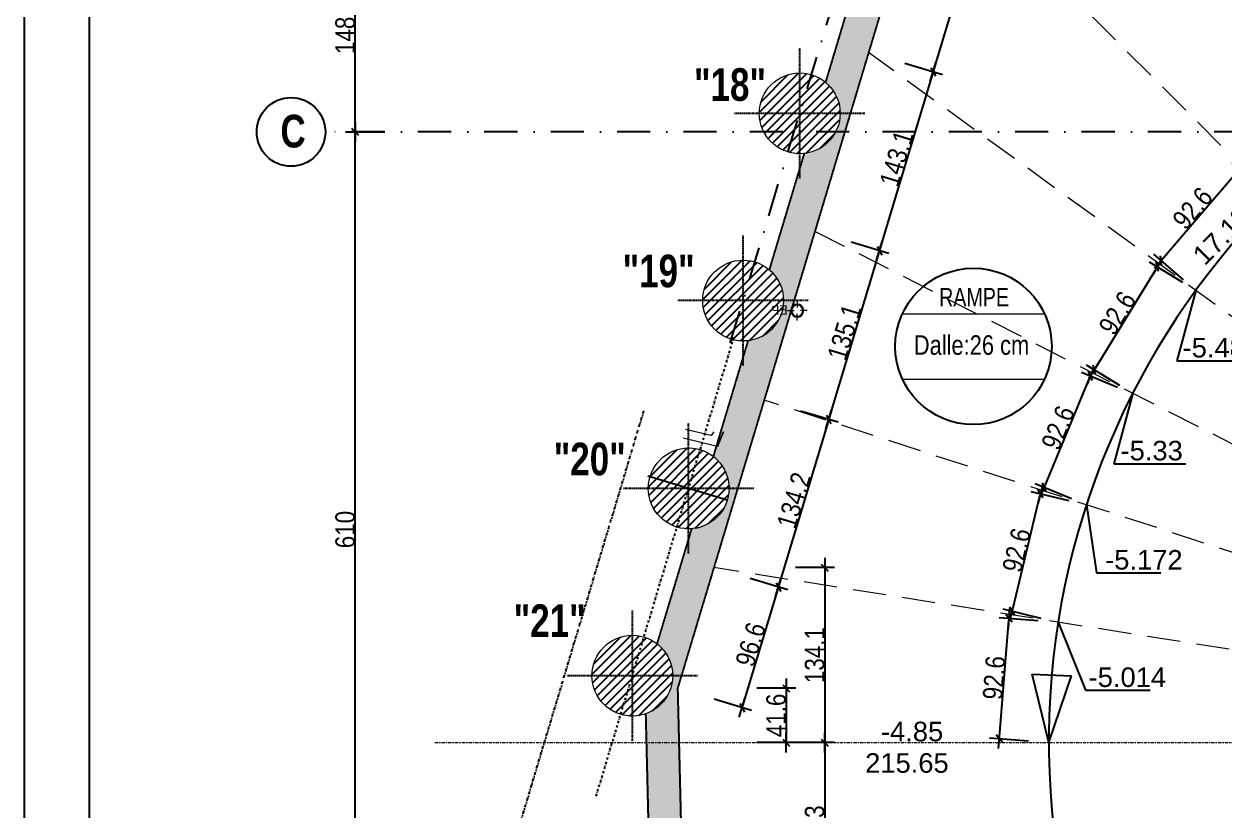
# Model space of a CAD drawing. Header units: metres. Extents: x 24213 to 30440, y -147416 to -143216.
# Drawn here: x 24213 to 25134, y -145938 to -145335 of the extents above; entities that cross this region are included whole.
import ezdxf
from ezdxf.enums import TextEntityAlignment as Align

# ---------------------------------------------------------------- set-up
doc = ezdxf.new("R2010")
doc.units = ezdxf.units.M
doc.header["$PDMODE"] = 65
for name, pattern in [('CACHEx2', [19.05, 12.7, -6.35]), ('INTERROMPU2', [9.525, 6.35, -3.175]), ('TIRETPTX2', [50.8, 25.4, -12.7, 0, -12.7])]:
    doc.linetypes.add(name, pattern=pattern)
for name, color, linetype in [('01-Cad  2', 1, 'Continuous'), ('01_cote_gen', 4, 'Continuous'), ('01_isolant ext', 2, 'TIRETPTX2'), ('01_linteaux', 3, 'Continuous'), ('01_murs_coup', 5, 'Continuous'), ('01_murs_sup', 2, 'INTERROMPU2'), ('01_poch_murs', 251, 'Continuous'), ('01_texte', 230, 'Continuous'), ('AA_COTES', 2, 'Continuous')]:
    doc.layers.add(name, color=color, linetype=linetype)
for name, color, linetype, lineweight in [('01_PIEUX', 5, 'Continuous', 60), ('B Général', 7, 'Continuous', 5), ('C ANNOTATIONS-prestations', 7, 'Continuous', 5)]:
    doc.layers.add(name, color=color, linetype=linetype, lineweight=lineweight)
doc.styles.add('Eurostile', font='')
doc.styles.add('impact', font='impact.ttf')
doc.styles.add('MATTE_TXT', font='arial.ttf')
doc.styles.add('STYLE2', font='ARIALN.TTF')
doc.styles.get('Eurostile').set_extended_font_data('Eurostile')
doc.dimstyles.new('JB50', dxfattribs={"dimscale": 0.1, "dimtxt": 150, "dimasz": 15, "dimexe": 0.1, "dimexo": 0.1, "dimgap": 0.09, "dimtad": 1, "dimdec": 1, "dimdsep": 46, "dimtxsty": 'STYLE2', "dimblk1": 'BOND_G', "dimblk2": 'BOND_D', "dimsah": 1, "dimcen": 1.5, "dimdle": 0.01, "dimse1": 1, "dimse2": 1, "dimclrd": 4, "dimclre": 2, "dimclrt": 6, "dimazin": 2, "dimtfac": 2.333333, "dimtdec": 1, "dimtix": 1, "dimtmove": 2, "dimatfit": 3, "dimldrblk": 'BOND_G', "dimfxl": 1, "dimtolj": 1, "dimtzin": 0, "dimarcsym": 0})

# ---------------------------------------------------------------- blocks, each defined once
blk = doc.blocks.new('BOND_G')
at = {"layer": 'AA_COTES', "color": 0}
for p, q in [((0, -5), (0, 15)), ((5, 0), (-5, 0)), ((1.77, 1.77), (-1.77, -1.77))]:
    blk.add_line(p, q, dxfattribs=at)
blk = doc.blocks.new('BOND_D')
at = {"layer": 'AA_COTES', "color": 0}
for p, q in [((5, 0), (-5, 0)), ((-1.77, -1.77), (1.77, 1.77)), ((0, 5), (0, -15))]:
    blk.add_line(p, q, dxfattribs=at)
blk = doc.blocks.new('*D52')
at = {"layer": '01_cote_gen', "color": 4, "lineweight": -2, "ltscale": 3, "transparency": 16777216}
blk.add_line((24467.3, -146026.02), (24467.3, -145419.02), dxfattribs=at)
at = {"layer": 'DEFPOINTS', "color": 0, "lineweight": 0, "ltscale": 3, "transparency": 16777216}
for p in [(24467.3, -145417.52), (24467.3, -145417.52), (24496.04, -146027.52)]:
    blk.add_point(p, dxfattribs=at)
at = {"layer": '01_cote_gen', "color": 4, "lineweight": -2, "ltscale": 3, "transparency": 16777216, "xscale": 1.5, "yscale": 1.5, "zscale": 1.5}
for name, p, rotation in [('BOND_D', (24467.3, -145417.52), 90), ('BOND_G', (24467.3, -146027.52), 270)]:
    blk.add_blockref(name, p, dxfattribs=dict(at, rotation=rotation))
at = {"layer": '01_cote_gen', "color": 6, "ltscale": 3, "transparency": 16777216, "insert": (24459.63, -145722.52), "char_height": 15, "attachment_point": 5, "rotation": 90, "style": 'STYLE2'}
blk.add_mtext('\\A1;610', dxfattribs=at)
blk = doc.blocks.new('*D53')
at = {"layer": '01_cote_gen', "color": 4, "lineweight": -2, "ltscale": 3, "transparency": 16777216}
blk.add_line((24467.3, -145416.02), (24467.3, -145271.02), dxfattribs=at)
at = {"layer": 'DEFPOINTS', "color": 0, "lineweight": 0, "ltscale": 3, "transparency": 16777216}
for p in [(24467.3, -145269.52), (24491.93, -145269.52), (24467.3, -145417.52)]:
    blk.add_point(p, dxfattribs=at)
at = {"layer": '01_cote_gen', "color": 4, "lineweight": -2, "ltscale": 3, "transparency": 16777216, "xscale": 1.5, "yscale": 1.5, "zscale": 1.5}
for name, p, rotation in [('BOND_D', (24467.3, -145269.52), 90), ('BOND_G', (24467.3, -145417.52), 270)]:
    blk.add_blockref(name, p, dxfattribs=dict(at, rotation=rotation))
at = {"layer": '01_cote_gen', "color": 6, "ltscale": 3, "transparency": 16777216, "insert": (24459.63, -145343.52), "char_height": 15, "attachment_point": 5, "rotation": 90, "style": 'STYLE2'}
blk.add_mtext('\\A1;148', dxfattribs=at)
blk = doc.blocks.new('EP')
at = {"layer": 'B Général', "color": 7, "linetype": 'Continuous', "lineweight": 5}
for p, q in [((-7.5, 0), (-2.5, 0)), ((0, 7.5), (0, 2.5)), ((7.5, 0), (2.5, 0)), ((0, -7.5), (0, -2.5))]:
    blk.add_line(p, q, dxfattribs=at)
at = {"layer": 'B Général', "color": 7, "linetype": 'Continuous', "lineweight": 5, "flags": 128}
for points in [[(-5, 0, -1), (5, 0, -1)], [(-4.33, 0, -1), (4.33, 0, -1)]]:
    blk.add_lwpolyline(points, format="xyb", close=True, dxfattribs=at)
at = {"layer": 'C ANNOTATIONS-prestations', "insert": (7.5, 3.98), "char_height": 7.049, "attachment_point": 1, "line_spacing_factor": 0.895453, "style": 'Eurostile'}
blk.add_mtext('EP', dxfattribs=at)
blk = doc.blocks.new('*D101')
at = {"layer": '01_cote_gen', "color": 4, "lineweight": -2, "transparency": 16777216}
blk.add_line((25086.31, -145515.16), (25144.5, -145447.03), dxfattribs=at)
at = {"layer": 'DEFPOINTS', "color": 0, "lineweight": 0, "transparency": 16777216}
for p in [(25145.48, -145445.89), (25172.14, -145468.67), (25112, -145539.07)]:
    blk.add_point(p, dxfattribs=at)
at = {"layer": '01_cote_gen', "color": 4, "lineweight": -2, "transparency": 16777216, "xscale": 1.5, "yscale": 1.5, "zscale": 1.5}
for name, p, rotation in [('BOND_D', (25145.48, -145445.89), 49.49750657599992), ('BOND_G', (25085.34, -145516.3), 229.4975065759999)]:
    blk.add_blockref(name, p, dxfattribs=dict(at, rotation=rotation))
at = {"layer": '01_cote_gen', "color": 6, "lineweight": 0, "transparency": 16777216, "insert": (25109.58, -145476.12), "char_height": 15, "attachment_point": 5, "rotation": 49.49751, "style": 'STYLE2'}
blk.add_mtext('\\A1;92.6', dxfattribs=at)
blk = doc.blocks.new('*D102')
at = {"layer": '01_cote_gen', "color": 4, "lineweight": -2, "transparency": 16777216}
blk.add_line((25035.02, -145598.73), (25081.83, -145522.35), dxfattribs=at)
at = {"layer": 'DEFPOINTS', "color": 0, "lineweight": 0, "transparency": 16777216}
for p in [(25082.61, -145521.07), (25112, -145539.07), (25063.62, -145618.02)]:
    blk.add_point(p, dxfattribs=at)
at = {"layer": '01_cote_gen', "color": 4, "lineweight": -2, "transparency": 16777216, "xscale": 1.5, "yscale": 1.5, "zscale": 1.5}
for name, p, rotation in [('BOND_D', (25082.61, -145521.07), 58.49865157252498), ('BOND_G', (25034.23, -145600.01), 238.498651572525)]:
    blk.add_blockref(name, p, dxfattribs=dict(at, rotation=rotation))
at = {"layer": '01_cote_gen', "color": 6, "lineweight": 0, "transparency": 16777216, "insert": (25051.89, -145556.53), "char_height": 15, "attachment_point": 5, "rotation": 58.49865, "style": 'STYLE2'}
blk.add_mtext('\\A1;92.6', dxfattribs=at)
blk = doc.blocks.new('*D103')
at = {"layer": '01_cote_gen', "color": 4, "lineweight": -2, "transparency": 16777216}
blk.add_line((24996.38, -145688.76), (25030.66, -145605.99), dxfattribs=at)
at = {"layer": 'DEFPOINTS', "color": 0, "lineweight": 0, "transparency": 16777216}
for p in [(25031.24, -145604.61), (25063.62, -145618.02), (25028.19, -145703.56)]:
    blk.add_point(p, dxfattribs=at)
at = {"layer": '01_cote_gen', "color": 4, "lineweight": -2, "transparency": 16777216, "xscale": 1.5, "yscale": 1.5, "zscale": 1.5}
for name, p, rotation in [('BOND_D', (25031.24, -145604.61), 67.49947049244692), ('BOND_G', (24995.81, -145690.15), 247.4994704924469)]:
    blk.add_blockref(name, p, dxfattribs=dict(at, rotation=rotation))
at = {"layer": '01_cote_gen', "color": 6, "lineweight": 0, "transparency": 16777216, "insert": (25006.44, -145644.44), "char_height": 15, "attachment_point": 5, "rotation": 67.49947, "style": 'STYLE2'}
blk.add_mtext('\\A1;92.6', dxfattribs=at)
blk = doc.blocks.new('*D104')
at = {"layer": '01_cote_gen', "color": 4, "lineweight": -2, "transparency": 16777216}
blk.add_line((24971.6, -145783.65), (24992.52, -145696.54), dxfattribs=at)
at = {"layer": 'DEFPOINTS', "color": 0, "lineweight": 0, "transparency": 16777216}
for p in [(24992.87, -145695.08), (25028.19, -145703.56), (25006.57, -145793.59)]:
    blk.add_point(p, dxfattribs=at)
at = {"layer": '01_cote_gen', "color": 4, "lineweight": -2, "transparency": 16777216, "xscale": 1.5, "yscale": 1.5, "zscale": 1.5}
for name, p, rotation in [('BOND_D', (24992.87, -145695.08), 76.4999431712099), ('BOND_G', (24971.25, -145785.11), 256.4999431712099)]:
    blk.add_blockref(name, p, dxfattribs=dict(at, rotation=rotation))
at = {"layer": '01_cote_gen', "color": 6, "lineweight": 0, "transparency": 16777216, "insert": (24974.6, -145738.31), "char_height": 15, "attachment_point": 5, "rotation": 76.49994, "style": 'STYLE2'}
blk.add_mtext('\\A1;92.6', dxfattribs=at)
blk = doc.blocks.new('*D105')
at = {"layer": '01_cote_gen', "color": 4, "lineweight": -2, "transparency": 16777216}
blk.add_line((24961.5, -145881.4), (24968.53, -145792.1), dxfattribs=at)
at = {"layer": 'DEFPOINTS', "color": 0, "lineweight": 0, "transparency": 16777216}
for p in [(24968.65, -145790.6), (25006.57, -145793.59), (24999.31, -145885.88)]:
    blk.add_point(p, dxfattribs=at)
at = {"layer": '01_cote_gen', "color": 4, "lineweight": -2, "transparency": 16777216, "xscale": 1.5, "yscale": 1.5, "zscale": 1.5}
for name, p, rotation in [('BOND_D', (24968.65, -145790.6), 85.50004547513927), ('BOND_G', (24961.38, -145882.9), 265.5000454751393)]:
    blk.add_blockref(name, p, dxfattribs=dict(at, rotation=rotation))
at = {"layer": '01_cote_gen', "color": 6, "lineweight": 0, "transparency": 16777216, "insert": (24957.37, -145836.15), "char_height": 15, "attachment_point": 5, "rotation": 85.50005, "style": 'STYLE2'}
blk.add_mtext('\\A1;92.6', dxfattribs=at)
blk = doc.blocks.new('*D117')
at = {"layer": '01_cote_gen', "color": 4, "lineweight": -2, "transparency": 16777216}
blk.add_line((24827.39, -145753.24), (24827.39, -145884.38), dxfattribs=at)
at = {"layer": 'DEFPOINTS', "color": 0, "lineweight": 0, "transparency": 16777216}
for p in [(24799.59, -145751.74), (24813.13, -145885.88), (24827.39, -145885.88)]:
    blk.add_point(p, dxfattribs=at)
at = {"layer": '01_cote_gen', "color": 4, "lineweight": -2, "transparency": 16777216, "xscale": 1.5, "yscale": 1.5, "zscale": 1.5}
for name, p, rotation in [('BOND_G', (24827.39, -145751.74), 90), ('BOND_D', (24827.39, -145885.88), 270)]:
    blk.add_blockref(name, p, dxfattribs=dict(at, rotation=rotation))
at = {"layer": '01_cote_gen', "color": 6, "lineweight": 0, "transparency": 16777216, "insert": (24819.72, -145818.81), "char_height": 15, "attachment_point": 5, "rotation": 90, "style": 'STYLE2'}
blk.add_mtext('\\A1;134.1', dxfattribs=at)
blk = doc.blocks.new('*D119')
at = {"layer": '01_cote_gen', "color": 4, "lineweight": -2, "transparency": 16777216}
blk.add_line((24956.07, -145219.84), (24910.92, -145370.14), dxfattribs=at)
at = {"layer": 'DEFPOINTS', "color": 0, "lineweight": 0, "transparency": 16777216}
for p in [(24907.01, -145203.54), (24861, -145356.71), (24910.49, -145371.58)]:
    blk.add_point(p, dxfattribs=at)
at = {"layer": '01_cote_gen', "color": 4, "lineweight": -2, "transparency": 16777216, "xscale": 1.5, "yscale": 1.5, "zscale": 1.5}
for name, p, rotation in [('BOND_G', (24956.5, -145218.41), 73.28031407101605), ('BOND_D', (24910.49, -145371.58), 253.2803140710161)]:
    blk.add_blockref(name, p, dxfattribs=dict(at, rotation=rotation))
at = {"layer": '01_cote_gen', "color": 6, "lineweight": 0, "transparency": 16777216, "insert": (24926.15, -145292.79), "char_height": 15, "attachment_point": 5, "rotation": 73.28031, "style": 'STYLE2'}
blk.add_mtext('\\A1;159.9', dxfattribs=at)
blk = doc.blocks.new('*D120')
at = {"layer": '01_cote_gen', "color": 4, "lineweight": -2, "transparency": 16777216}
blk.add_line((24910.06, -145373.01), (24869.74, -145507.23), dxfattribs=at)
at = {"layer": 'DEFPOINTS', "color": 0, "lineweight": 0, "transparency": 16777216}
for p in [(24861, -145356.71), (24819.82, -145493.8), (24869.31, -145508.67)]:
    blk.add_point(p, dxfattribs=at)
at = {"layer": '01_cote_gen', "color": 4, "lineweight": -2, "transparency": 16777216, "xscale": 1.5, "yscale": 1.5, "zscale": 1.5}
for name, p, rotation in [('BOND_G', (24910.49, -145371.58), 73.28031407101605), ('BOND_D', (24869.31, -145508.67), 253.2803140710161)]:
    blk.add_blockref(name, p, dxfattribs=dict(at, rotation=rotation))
at = {"layer": '01_cote_gen', "color": 6, "lineweight": 0, "transparency": 16777216, "insert": (24882.55, -145437.92), "char_height": 15, "attachment_point": 5, "rotation": 73.28031, "style": 'STYLE2'}
blk.add_mtext('\\A1;143.1', dxfattribs=at)
blk = doc.blocks.new('*D121')
at = {"layer": '01_cote_gen', "color": 4, "lineweight": -2, "transparency": 16777216}
blk.add_line((24868.88, -145510.1), (24830.86, -145636.66), dxfattribs=at)
at = {"layer": 'DEFPOINTS', "color": 0, "lineweight": 0, "transparency": 16777216}
for p in [(24819.82, -145493.8), (24780.94, -145623.23), (24830.43, -145638.09)]:
    blk.add_point(p, dxfattribs=at)
at = {"layer": '01_cote_gen', "color": 4, "lineweight": -2, "transparency": 16777216, "xscale": 1.5, "yscale": 1.5, "zscale": 1.5}
for name, p, rotation in [('BOND_G', (24869.31, -145508.67), 73.28031407101605), ('BOND_D', (24830.43, -145638.09), 253.2803140710161)]:
    blk.add_blockref(name, p, dxfattribs=dict(at, rotation=rotation))
at = {"layer": '01_cote_gen', "color": 6, "lineweight": 0, "transparency": 16777216, "insert": (24842.53, -145571.17), "char_height": 15, "attachment_point": 5, "rotation": 73.28031, "style": 'STYLE2'}
blk.add_mtext('\\A1;135.1', dxfattribs=at)
blk = doc.blocks.new('*D122')
at = {"layer": '01_cote_gen', "color": 4, "lineweight": -2, "transparency": 16777216}
blk.add_line((24830, -145639.53), (24792.26, -145765.17), dxfattribs=at)
at = {"layer": 'DEFPOINTS', "color": 0, "lineweight": 0, "transparency": 16777216}
for p in [(24780.94, -145623.23), (24742.34, -145751.74), (24791.83, -145766.6)]:
    blk.add_point(p, dxfattribs=at)
at = {"layer": '01_cote_gen', "color": 4, "lineweight": -2, "transparency": 16777216, "xscale": 1.5, "yscale": 1.5, "zscale": 1.5}
for name, p, rotation in [('BOND_G', (24830.43, -145638.09), 73.28031407101605), ('BOND_D', (24791.83, -145766.6), 253.2803140710161)]:
    blk.add_blockref(name, p, dxfattribs=dict(at, rotation=rotation))
at = {"layer": '01_cote_gen', "color": 6, "lineweight": 0, "transparency": 16777216, "insert": (24803.78, -145700.14), "char_height": 15, "attachment_point": 5, "rotation": 73.28031, "style": 'STYLE2'}
blk.add_mtext('\\A1;134.2', dxfattribs=at)
blk = doc.blocks.new('*D123')
at = {"layer": '01_cote_gen', "color": 4, "lineweight": -2, "transparency": 16777216}
blk.add_line((24791.4, -145768.04), (24764.46, -145857.7), dxfattribs=at)
at = {"layer": 'DEFPOINTS', "color": 0, "lineweight": 0, "transparency": 16777216}
for p in [(24742.34, -145751.74), (24714.54, -145844.27), (24764.03, -145859.14)]:
    blk.add_point(p, dxfattribs=at)
at = {"layer": '01_cote_gen', "color": 4, "lineweight": -2, "transparency": 16777216, "xscale": 1.5, "yscale": 1.5, "zscale": 1.5}
for name, p, rotation in [('BOND_G', (24791.83, -145766.6), 73.28031407101605), ('BOND_D', (24764.03, -145859.14), 253.2803140710161)]:
    blk.add_blockref(name, p, dxfattribs=dict(at, rotation=rotation))
at = {"layer": '01_cote_gen', "color": 6, "lineweight": 0, "transparency": 16777216, "insert": (24770.59, -145810.66), "char_height": 15, "attachment_point": 5, "rotation": 73.28031, "style": 'STYLE2'}
blk.add_mtext('\\A1;96.6', dxfattribs=at)
blk = doc.blocks.new('*D124')
at = {"layer": '01_cote_gen', "color": 4, "lineweight": -2, "transparency": 16777216}
blk.add_line((24797.83, -145845.77), (24797.83, -145884.38), dxfattribs=at)
at = {"layer": 'DEFPOINTS', "color": 0, "lineweight": 0, "transparency": 16777216}
for p in [(24725.52, -145844.27), (24795.54, -145885.88), (24797.83, -145885.88)]:
    blk.add_point(p, dxfattribs=at)
at = {"layer": '01_cote_gen', "color": 4, "lineweight": -2, "transparency": 16777216, "xscale": 1.5, "yscale": 1.5, "zscale": 1.5}
for name, p, rotation in [('BOND_G', (24797.83, -145844.27), 90), ('BOND_D', (24797.83, -145885.88), 270)]:
    blk.add_blockref(name, p, dxfattribs=dict(at, rotation=rotation))
at = {"layer": '01_cote_gen', "color": 6, "lineweight": 0, "transparency": 16777216, "insert": (24790.16, -145865.08), "char_height": 15, "attachment_point": 5, "rotation": 90, "style": 'STYLE2'}
blk.add_mtext('\\A1;41.6', dxfattribs=at)
blk = doc.blocks.new('*D131')
at = {"layer": '01_cote_gen', "color": 4, "lineweight": -2, "transparency": 16777216}
blk.add_line((24827.39, -145887.38), (24827.39, -146023.73), dxfattribs=at)
at = {"layer": 'DEFPOINTS', "color": 0, "lineweight": 0, "transparency": 16777216}
for p in [(24746.6, -145885.88), (24719.01, -146025.23), (24827.39, -146025.23)]:
    blk.add_point(p, dxfattribs=at)
at = {"layer": '01_cote_gen', "color": 4, "lineweight": -2, "transparency": 16777216, "xscale": 1.5, "yscale": 1.5, "zscale": 1.5}
for name, p, rotation in [('BOND_G', (24827.39, -145885.88), 90), ('BOND_D', (24827.39, -146025.23), 270)]:
    blk.add_blockref(name, p, dxfattribs=dict(at, rotation=rotation))
at = {"layer": '01_cote_gen', "color": 6, "lineweight": 0, "transparency": 16777216, "insert": (24819.72, -145955.56), "char_height": 15, "attachment_point": 5, "rotation": 90, "style": 'STYLE2'}
blk.add_mtext('\\A1;139.3', dxfattribs=at)

msp = doc.modelspace()

# ---------------------------------------------------------------- hatches: boundary and pattern name
at = {"layer": '01_murs_sup', "ltscale": 3}
h = msp.add_hatch(dxfattribs=at)
h.set_pattern_fill('DASH', color=256, scale=2.5, angle=135)
h.set_pattern_definition([(135, (-10737.876, -135406.2645), (-11.2253202, 9e-16), [7.9375, -7.9375])])
h.paths.add_polyline_path([(26458.32, -146132.58), (26458.32, -146035.52), (26646.84, -146035.52), (26646.84, -146019.52), (26458.32, -146019.52), (26458.32, -145885.88), (26438.32, -145885.88), (26438.32, -146035.52), (26438.32, -146112.52, -0.331617), (25589.31, -146745.19), (25589.31, -146770.19, 0.04526), (25753.23, -146755.32, -0.678492), (25809.54, -146743.17, 0.029086), (25910.64, -146711.64, -0.678665), (25963.88, -146689.62, 0.039631), (26090.22, -146620.12, -0.058892), (26089.36, -146612.89, -0.595794), (26137.31, -146586.93, 0.039592), (26245.17, -146491.46, -0.114707), (26241.99, -146477.78, -0.523076), (26283.82, -146448.74, 0.100091)])
h.paths.add_polyline_path([(24718.91, -146024.7), (24715.55, -145885.88), (24690.54, -145885.88), (24693.44, -146005.59, -0.328756), (24715.27, -146035.21, -0.255395), (24701.01, -146061.3, 0.060716), (24775.56, -146268.74, -0.449633), (24810.25, -146299.52, -0.175361), (24803.08, -146319.36, 0.018369), (24838.97, -146375.83, -0.49138), (24877.83, -146405.82, -0.140327), (24873.13, -146422.22, 0.039537), (24970.68, -146527.94, -0.562063), (25015.93, -146555.47, -0.084286), (25014.19, -146565.7, 0.030117), (25103.24, -146629.68, -0.624137), (25153.27, -146654.15, -0.038185), (25152.91, -146658.86, 0.023759), (25230.75, -146696.66, -0.678492), (25284.4, -146717.65, 0.064835), (25514.42, -146767.1, -0.678492), (25571.95, -146770.02, 0.004763), (25589.31, -146770.19), (25589.31, -146745.19, -0.360186)])
at = {"layer": '01_poch_murs', "ltscale": 3}
h = msp.add_hatch(color=256, dxfattribs=at)
h.dxf.hatch_style = 1
h.paths.add_polyline_path([(24887.88, -145267.23), (24881.76, -145267.23, -0.318051), (24854.62, -145290.6), (24827.97, -145379.41, -0.223796), (24839.24, -145403.31, -0.098973), (24836.85, -145415.23), (24843.42, -145415.23)])
h.paths.add_polyline_path([(24843.42, -145415.23), (24836.85, -145415.23, -0.273821), (24811.55, -145434.14), (24784.82, -145523.22, -0.220612), (24795.8, -145546.89, -0.379703), (24768.48, -145577.67), (24741.87, -145666.35, -0.233234), (24754.01, -145690.95, -0.393589), (24725.21, -145721.87), (24698.73, -145810.02, -0.233153), (24710.85, -145834.62, -0.319498), (24690.01, -145863.9), (24690.54, -145885.88), (24715.55, -145885.88), (24714.54, -145844.27), (24801.39, -145555.16, -0.201705), (24802.5, -145551.45)])
h.paths.add_polyline_path([(24715.55, -145885.88), (24690.54, -145885.88), (24693.44, -146005.59, -0.240193), (24713.62, -146025.23), (24718.92, -146025.23)])
h.paths.add_polyline_path([(24719.01, -146025.23), (24713.62, -146025.23, -0.082081), (24715.27, -146035.21, -0.255395), (24701.01, -146061.3, 0.060716), (24775.56, -146268.74, -0.427582), (24810.17, -146297.23), (24819.17, -146297.23, -0.082342)])
h.paths.add_polyline_path([(24819.17, -146297.23), (24810.17, -146297.23, -0.018495), (24810.25, -146299.52, -0.175361), (24803.08, -146319.36, 0.018369), (24838.97, -146375.83, -0.49138), (24877.83, -146405.82, -0.140327), (24873.13, -146422.22, 0.039537), (24970.68, -146527.94, -0.562063), (25015.93, -146555.47, -0.084286), (25014.19, -146565.7, 0.030117), (25103.24, -146629.68, -0.624137), (25153.27, -146654.15, -0.038185), (25152.91, -146658.86, 0.023759), (25230.75, -146696.66, -0.503932), (25280.26, -146702.34), (25280.26, -146689.54, -0.176123)])
h.paths.add_polyline_path([(25280.26, -146689.54), (25280.26, -146702.34, -0.130083), (25284.4, -146717.65, 0.064835), (25514.42, -146767.1, -0.678492), (25571.95, -146770.02, 0.004763), (25589.31, -146770.19), (25589.31, -146745.19, -0.089312)])
h.paths.add_polyline_path([(25809.54, -146743.17, 0.026046), (25900.26, -146715.48), (25900.26, -146688.83, -0.08989), (25589.31, -146745.19), (25589.31, -146770.19, 0.04526), (25753.23, -146755.32, -0.678492)])
edge = h.paths.add_edge_path()
edge.add_line((25048.18, -144783), (25025.12, -144773.25))
edge.add_arc((26106.12, -145300.51), 1202.73, 153.99932, 155.85521)
edge.add_arc((24986.98, -144830.75), 31, 0, 45.76044, ccw=False)
edge.add_arc((24986.98, -144830.75), 31, -91.30112, 0, ccw=False)
edge.add_arc((26106.12, -145300.51), 1202.73, 158.60411, 160.75961)
edge.add_line((24970.57, -144904.17), (24946.1, -144985.73))
edge.add_arc((24927.16, -145010.27), 31, 0, 52.34448, ccw=False)
edge.add_arc((24927.16, -145010.27), 31, -85.7487, 0, ccw=False)
edge.add_line((24929.46, -145041.18), (24914.27, -145091.8))
edge.add_arc((24895.12, -145116.17), 31, 0, 51.83882, ccw=False)
edge.add_arc((24895.12, -145116.17), 31, -85.24304, 0, ccw=False)
edge.add_line((24897.69, -145147.06), (24871.12, -145235.6))
edge.add_arc((24851.68, -145259.74), 31, 0, 51.15047, ccw=False)
edge.add_arc((24851.68, -145259.74), 31, -13.98144, 0, ccw=False)
edge.add_line((24881.76, -145267.23), (24887.88, -145267.23))
edge.add_line((24887.88, -145267.23), (24996.15, -144906.78))
edge.add_arc((26106.12, -145300.51), 1177.73, 153.93352, 160.46959, ccw=False)
at = {"layer": '01_poch_murs'}
h = msp.add_hatch(dxfattribs=at)
h.set_pattern_fill('ANSI31', color=256, scale=1.5)
h.set_pattern_definition([(45, (6599.544, -136700.046), (-3.367596, 3.367596), [])])
h.paths.add_polyline_path([(24808.24, -145372.31, 0.414214), (24777.24, -145403.31), (24808.24, -145403.31)])
h.paths.add_polyline_path([(24808.24, -145403.31), (24777.24, -145403.31, 0.414214), (24808.24, -145434.31)])
h.paths.add_polyline_path([(24808.24, -145372.31), (24808.24, -145403.31), (24839.24, -145403.31, 0.414214)])
h.paths.add_polyline_path([(24839.24, -145403.31), (24808.24, -145403.31), (24808.24, -145434.31, 0.414214)])
h = msp.add_hatch(dxfattribs=at)
h.set_pattern_fill('ANSI31', color=256, scale=1.5)
h.set_pattern_definition([(45, (6556.1036, -136843.618), (-3.367596, 3.367596), [])])
h.paths.add_polyline_path([(24764.8, -145515.89, 0.414214), (24733.8, -145546.89), (24764.8, -145546.89)])
h.paths.add_polyline_path([(24764.8, -145546.89), (24733.8, -145546.89, 0.414214), (24764.8, -145577.89)])
h.paths.add_polyline_path([(24764.8, -145515.89), (24764.8, -145546.89), (24795.8, -145546.89, 0.414214)])
h.paths.add_polyline_path([(24795.8, -145546.89), (24764.8, -145546.89), (24764.8, -145577.89, 0.414214)])
h = msp.add_hatch(dxfattribs=at)
h.set_pattern_fill('ANSI31', color=256, scale=1.5)
h.set_pattern_definition([(45, (6514.316, -136987.681), (-3.367596, 3.367596), [])])
h.paths.add_polyline_path([(24723.01, -145659.95, 0.414214), (24692.01, -145690.95), (24723.01, -145690.95)])
h.paths.add_polyline_path([(24723.01, -145690.95), (24692.01, -145690.95, 0.414214), (24723.01, -145721.95)])
h.paths.add_polyline_path([(24723.01, -145659.95), (24723.01, -145690.95), (24754.01, -145690.95, 0.414214)])
h.paths.add_polyline_path([(24754.01, -145690.95), (24723.01, -145690.95), (24723.01, -145721.95, 0.414214)])
h = msp.add_hatch(dxfattribs=at)
h.set_pattern_fill('ANSI31', color=256, scale=1.5)
h.set_pattern_definition([(45, (6471.16, -137131.3484), (-3.367596, 3.367596), [])])
h.paths.add_polyline_path([(24679.85, -145803.62, 0.414214), (24648.85, -145834.62), (24679.85, -145834.62)])
h.paths.add_polyline_path([(24679.85, -145834.62), (24648.85, -145834.62, 0.414214), (24679.85, -145865.62)])
h.paths.add_polyline_path([(24679.85, -145803.62), (24679.85, -145834.62), (24710.85, -145834.62, 0.414214)])
h.paths.add_polyline_path([(24710.85, -145834.62), (24679.85, -145834.62), (24679.85, -145865.62, 0.414214)])

# ---------------------------------------------------------------- linework, layer by layer
at = {"layer": '01-Cad  2'}
for p, q in [((24213.23, -143216.41), (24213.23, -147416.41)), ((24263.23, -143266.41), (24263.23, -147366.41))]:
    msp.add_line(p, q, dxfattribs=at)
at = {"layer": '01_cote_gen', "ltscale": 3}
msp.add_line((24752.68, -145699.93), (24691.68, -145681.48), dxfattribs=at)
at = {"layer": '01_isolant ext'}
msp.add_line((26729.5, -145417.52), (24444.37, -145417.52), dxfattribs=at)
at = {"layer": '01_linteaux', "linetype": 'TIRETPTX2'}
msp.add_line((24754.97, -145579.35), (24961.66, -144896.25), dxfattribs=at)
at = {"layer": '01_linteaux', "linetype": 'TIRETPTX2', "ltscale": 0.01}
for p, q in [((24808.24, -145453.31), (24808.24, -145353.31)), ((24858.24, -145403.31), (24758.24, -145403.31)), ((24764.8, -145596.89), (24764.8, -145496.89)), ((24814.8, -145546.89), (24714.8, -145546.89)), ((24723.01, -145740.95), (24723.01, -145640.95)), ((24773.01, -145690.95), (24673.01, -145690.95)), ((24679.85, -145884.62), (24679.85, -145784.62)), ((24729.85, -145834.62), (24629.85, -145834.62))]:
    msp.add_line(p, q, dxfattribs=at)
at = {"layer": '01_linteaux', "linetype": 'TIRETPTX2', "ltscale": 0.07}
msp.add_line((24652.14, -145926.93), (24757.84, -145574.8), dxfattribs=at)
at = {"layer": '01_linteaux', "color": 5, "linetype": 'TIRETPTX2', "ltscale": 0.1}
for points in [[(24677.55, -145668.52), (24683.29, -145649.36), (24689.04, -145630.21)], [(24564.77, -146044.64), (24621.16, -145856.58), (24677.55, -145668.52)]]:
    msp.add_open_spline(points, degree=2, dxfattribs=at)
at = {"layer": '01_murs_coup', "linetype": 'Continuous', "lineweight": 5}
for p, q in [((24996.15, -144906.78), (24714.54, -145844.27)), ((24854.62, -145290.6), (24827.97, -145379.41)), ((24811.55, -145434.14), (24784.82, -145523.22)), ((24886.99, -145556.97), (24996.01, -145556.97)), ((24768.48, -145577.67), (24741.87, -145666.35)), ((24886.99, -145607.12), (24996.01, -145607.12)), ((24725.21, -145721.87), (24698.73, -145810.02)), ((24714.54, -145844.27), (24718.91, -146024.7)), ((24690.01, -145863.9), (24693.44, -146005.59))]:
    msp.add_line(p, q, dxfattribs=at)
at = {"layer": '01_murs_coup', "linetype": 'TIRETPTX2', "lineweight": 5, "ltscale": 0.1}
msp.add_line((24528.24, -145885.88), (26746.92, -145885.88), dxfattribs=at)
at = {"layer": '01_murs_sup', "ltscale": 0.05}
for p, q in [((24962.38, -145019.2), (24714.54, -145844.27)), ((24854.62, -145290.6), (24827.97, -145379.41)), ((24811.55, -145434.14), (24784.82, -145523.22)), ((24768.48, -145577.67), (24741.87, -145666.35)), ((24749.57, -145647.56), (24745.02, -145658.78)), ((24725.21, -145721.87), (24698.73, -145810.02)), ((24714.54, -145844.27), (24718.91, -146024.7)), ((24690.01, -145863.9), (24693.44, -146005.59))]:
    msp.add_line(p, q, dxfattribs=at)
at = {"layer": '01_PIEUX', "linetype": 'Continuous', "lineweight": 5}
for centre in [(24808.24, -145403.31), (24764.8, -145546.89), (24723.01, -145690.95), (24679.85, -145834.62)]:
    msp.add_circle(centre, 31, dxfattribs=at)
at = {"layer": '01_poch_murs', "linetype": 'CACHEx2', "lineweight": 5, "ltscale": 2}
for p, q in [((25589.31, -145885.84), (24907.01, -145203.54)), ((25589.31, -145885.86), (24861, -145356.71)), ((25589.31, -145885.87), (24819.82, -145493.8)), ((25589.31, -145885.88), (24780.94, -145623.23)), ((25589.31, -145885.88), (24742.34, -145751.74))]:
    msp.add_line(p, q, dxfattribs=at)
at = {"layer": '01_texte'}
for p, q in [((25112, -145539.07), (25097.46, -145593.06)), ((25097.46, -145593.06), (25146.96, -145593.06)), ((25063.62, -145618.02), (25049.08, -145672.01)), ((25049.08, -145672.01), (25104.38, -145672.01)), ((25028.19, -145703.56), (25035.8, -145755.78)), ((25035.8, -145755.78), (25085.3, -145755.78)), ((25006.57, -145793.59), (25027.47, -145845.81)), ((24999.31, -145885.88), (24986.57, -145833.39)), ((24986.57, -145833.39), (25016.62, -145834.71)), ((24999.31, -145885.88), (25016.62, -145834.71)), ((25027.47, -145845.81), (25076.97, -145845.81))]:
    msp.add_line(p, q, dxfattribs=at)
for centre, radius in [((24418.03, -145417.52), 26.34), ((24941.5, -145582.05), 60)]:
    msp.add_circle(centre, radius, dxfattribs=at)
msp.add_arc((25589.31, -145885.88), 590, 193.66138, 186.52425, dxfattribs=at)
at = {"layer": 'B Général', "color": 98, "linetype": 'Continuous', "lineweight": 13, "true_color": 0x004400}
for p, q in [((24740.33, -145650.44), (24720.52, -145645.65)), ((24742.22, -145647.56), (24740.33, -145650.44)), ((24749.57, -145647.56), (24745.02, -145658.78)), ((24745.02, -145658.78), (24718.87, -145652.45))]:
    msp.add_line(p, q, dxfattribs=at)

# ---------------------------------------------------------------- block references
at = {"layer": 'B Général', "color": 7, "xscale": -1}
msp.add_blockref('EP', (24806.36, -145554.63), dxfattribs=at)

# ---------------------------------------------------------------- texts
at = {"layer": '01_texte', "style": 'impact'}
for s, p in [('"18"', (24754.76, -145401.22)), ('"19"', (24699.99, -145544.21)), ('"20"', (24647.15, -145688.38)), ('"21"', (24616.42, -145812.36))]:
    msp.add_text(s, height=25, rotation=0, dxfattribs=at).set_placement(p, align=Align.BOTTOM_CENTER)
at = {"layer": '01_texte'}
for s, height, rotation, style, p in [('C', 25, 0, 'impact', (24409.93, -145429.43)), ('17.1%%%', 15, 45.02869, 'MATTE_TXT', (25118.87, -145520.82))]:
    msp.add_text(s, height=height, rotation=rotation, dxfattribs=dict(at, style=style)).set_placement(p)
at = {"layer": '01_texte', "style": 'Eurostile', "width": 0.8}
msp.add_text('RAMPE', height=14.097, rotation=0, dxfattribs=at).set_placement((24915.13, -145551.32))
at = {"layer": '01_texte', "style": 'MATTE_TXT', "width": 0.8}
msp.add_text('Dalle:26 cm', height=15, dxfattribs=at).set_placement((24940.01, -145592.99), align=Align.BOTTOM_CENTER)
at = {"layer": '01_texte', "style": 'MATTE_TXT'}
for s, p in [('-5.488', (25101.9, -145590.5)), ('-5.33', (25054.31, -145669.45)), ('-5.172', (25042.48, -145753.22)), ('-5.014', (25029.81, -145843.25)), ('-4.85', (24870.53, -145884.91)), ('215.65', (24858.41, -145909.04))]:
    msp.add_text(s, height=15, dxfattribs=at).set_placement(p)

# ---------------------------------------------------------------- dimensions: what is measured, and where the dimension line sits
at = {"layer": '01_cote_gen', "lineweight": 0}
for base, p1, p2, angle, picture, middle in [((24910.49, -145371.58), (24907.01, -145203.54), (24861, -145356.71), 73.28031, '*D119', (24926.15, -145292.79)), ((24869.31, -145508.67), (24861, -145356.71), (24819.82, -145493.8), 73.28031, '*D120', (24882.55, -145437.92)), ((24830.43, -145638.09), (24819.82, -145493.8), (24780.94, -145623.23), 73.28031, '*D121', (24842.53, -145571.17)), ((24791.83, -145766.6), (24780.94, -145623.23), (24742.34, -145751.74), 73.28031, '*D122', (24803.78, -145700.14)), ((24827.39, -145885.88), (24799.59, -145751.74), (24813.13, -145885.88), 90, '*D117', (24819.72, -145818.81)), ((24764.03, -145859.14), (24742.34, -145751.74), (24714.54, -145844.27), 73.28031, '*D123', (24770.59, -145810.66)), ((24797.83, -145885.88), (24725.52, -145844.27), (24795.54, -145885.88), 90, '*D124', (24790.16, -145865.08)), ((24827.3877, -146025.2316), (24746.5982, -145885.8836), (24719.0062, -146025.2316), 90, '*D131', (24819.7201, -145955.5576))]:
    dim = msp.add_linear_dim(base=base, p1=p1, p2=p2, angle=angle, dimstyle='JB50', dxfattribs=at)
    dim.commit()
    dim.dimension.update_dxf_attribs({"geometry": picture, "text_midpoint": middle})
at = {"layer": '01_cote_gen', "ltscale": 3}
for base, p1, p2, picture, middle in [((24467.3, -145269.52), (24467.3, -145417.52), (24491.93, -145269.52), '*D53', (24459.63, -145343.52)), ((24467.3, -145417.52), (24496.04, -146027.52), (24467.3, -145417.52), '*D52', (24459.63, -145722.52))]:
    dim = msp.add_linear_dim(base=base, p1=p1, p2=p2, angle=90, dimstyle='JB50', dxfattribs=at)
    dim.commit()
    dim.dimension.update_dxf_attribs({"geometry": picture, "text_midpoint": middle})
at = {"layer": '01_cote_gen', "lineweight": 0}
for p1, p2, distance, picture, middle in [((25112, -145539.07), (25172.14, -145468.67), 35.06, '*D101', (25109.58, -145476.12)), ((25063.62, -145618.02), (25112, -145539.07), 34.47, '*D102', (25051.89, -145556.53)), ((25028.19, -145703.56), (25063.62, -145618.02), 35.05, '*D103', (25006.44, -145644.44)), ((25006.57, -145793.59), (25028.19, -145703.56), 36.32, '*D104', (24974.6, -145738.31)), ((24999.31, -145885.88), (25006.57, -145793.59), 38.04, '*D105', (24957.37, -145836.15))]:
    dim = msp.add_aligned_dim(p1=p1, p2=p2, distance=distance, dimstyle='JB50', dxfattribs=at)
    dim.commit()
    dim.dimension.update_dxf_attribs({"geometry": picture, "text_midpoint": middle})

doc.saveas('drawing.dxf')
